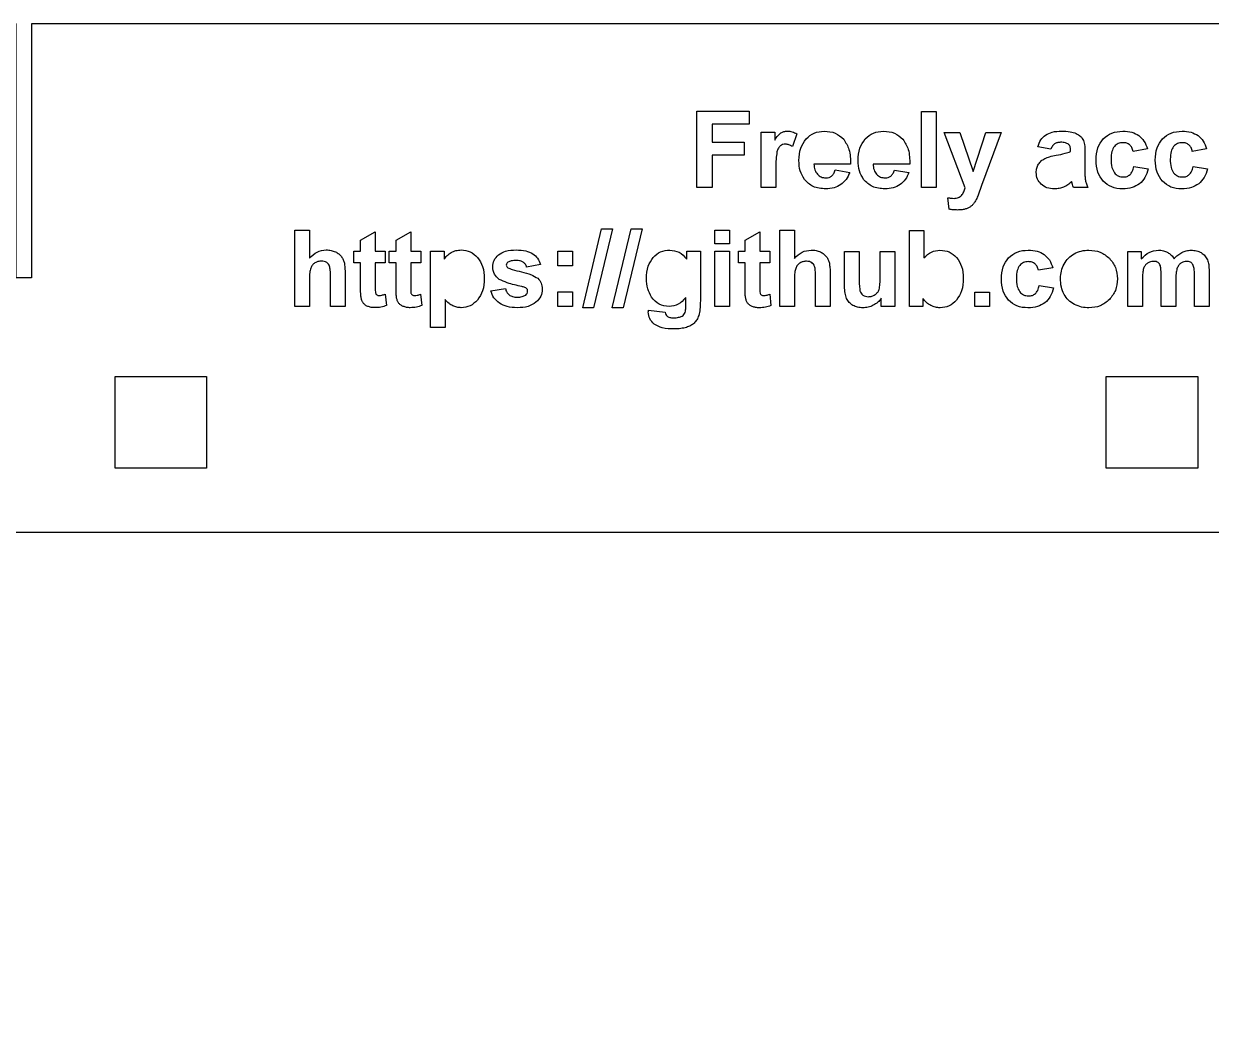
# Model space of a CAD drawing. Header units: millimetres. Extents: x -64 to 866, y -10 to 790.
# Drawn here: x 401 to 634.7, y 590 to 790 of the extents above; entities that cross this region are included whole.
import ezdxf

# ---------------------------------------------------------------- set-up
doc = ezdxf.new("R2010")
doc.units = ezdxf.units.MM
doc.layers.get('0').update_dxf_attribs({"linetype": 'CONTINUOUS'})

msp = doc.modelspace()

# ---------------------------------------------------------------- linework, layer by layer
for p, q in [((546.08, 757.77), (546.09, 768.64)), ((546.09, 768.64), (548.76, 768.64)), ((548.76, 768.64), (548.76, 767.09)), ((553.13, 768.34), (552.24, 765.83)), ((586.26, 757.73), (582.13, 768.63)), ((582.13, 768.63), (585.19, 768.63)), ((585.19, 768.63), (587.79, 760.91)), ((587.79, 760.91), (590.33, 768.63)), ((593.31, 768.62), (589.47, 758.17)), ((590.33, 768.63), (593.31, 768.62)), ((603.12, 765.31), (600.51, 765.78)), ((606.97, 764.85), (606.97, 765.13)), ((609.79, 764.68), (609.76, 761.32)), ((622.1, 765.4), (619.26, 764.89)), ((633.75, 765.4), (630.92, 764.89)), ((563.67, 762.37), (556.47, 762.37)), ((575.33, 762.37), (568.12, 762.37)), ((619.42, 761.92), (622.24, 761.43)), ((631.07, 761.91), (633.9, 761.43)), ((548.96, 761.13), (548.96, 757.77)), ((560.66, 761.23), (563.52, 760.74)), ((572.31, 761.22), (575.17, 760.74)), ((548.96, 757.77), (546.08, 757.77)), ((589.47, 758.17), (588.78, 756.28)), ((610.41, 757.75), (607.57, 757.75)), ((583.08, 753.52), (582.83, 755.78)), ((454.33, 734.39), (454.33, 749.39)), ((454.33, 749.39), (457.21, 749.38)), ((457.21, 749.38), (457.21, 743.87)), ((467.28, 747.41), (470.16, 749.08)), ((470.16, 749.08), (470.16, 745.25)), ((474.25, 747.41), (477.14, 749.08)), ((477.14, 749.08), (477.14, 745.25)), ((542.93, 747.39), (545.82, 749.06)), ((545.82, 749.06), (545.81, 745.23)), ((549.76, 734.36), (549.77, 749.36)), ((549.77, 749.36), (552.64, 749.36)), ((552.64, 749.36), (552.64, 743.84)), ((575.25, 734.35), (575.25, 749.35)), ((575.25, 749.35), (578.13, 749.35)), ((578.13, 749.35), (578.13, 743.95)), ((467.27, 745.25), (467.28, 747.41)), ((474.25, 745.25), (474.25, 747.41)), ((542.93, 745.23), (542.93, 747.39)), ((465.95, 742.96), (465.95, 745.25)), ((465.95, 745.25), (467.27, 745.25)), ((470.16, 745.25), (472.12, 745.25)), ((472.12, 745.25), (472.12, 742.96)), ((472.93, 742.95), (472.93, 745.25)), ((472.93, 745.25), (474.25, 745.25)), ((477.14, 745.25), (479.1, 745.25)), ((479.1, 745.25), (479.1, 742.95)), ((481.01, 730.24), (481.02, 745.24)), ((481.02, 745.24), (483.7, 745.24)), ((483.7, 745.24), (483.7, 743.65)), ((531.44, 743.71), (531.44, 745.23)), ((531.44, 745.23), (534.13, 745.23)), ((534.13, 745.23), (534.13, 735.48)), ((541.61, 742.94), (541.61, 745.23)), ((541.61, 745.23), (542.93, 745.23)), ((545.81, 745.23), (547.78, 745.23)), ((547.78, 745.23), (547.78, 742.93)), ((562.51, 738.35), (562.51, 745.22)), ((562.51, 745.22), (565.39, 745.22)), ((565.39, 745.22), (565.39, 740.23)), ((569.52, 740.64), (569.52, 745.22)), ((569.52, 745.22), (572.4, 745.22)), ((572.4, 745.22), (572.39, 734.35)), ((618.23, 734.34), (618.24, 745.21)), ((618.24, 745.21), (620.89, 745.21)), ((620.89, 745.21), (620.89, 743.72)), ((464.22, 740.76), (464.22, 734.38)), ((467.27, 742.96), (465.95, 742.96)), ((467.27, 738.22), (467.27, 742.96)), ((472.12, 742.96), (470.16, 742.96)), ((470.16, 742.96), (470.16, 738.58)), ((474.25, 742.95), (472.93, 742.95)), ((474.25, 738.22), (474.25, 742.95)), ((479.1, 742.95), (477.14, 742.95)), ((477.14, 742.95), (477.14, 738.57)), ((502.67, 742.61), (499.95, 742.11)), ((542.93, 742.94), (541.61, 742.94)), ((542.93, 738.2), (542.93, 742.94)), ((547.78, 742.93), (545.81, 742.93)), ((545.81, 742.93), (545.81, 738.56)), ((559.66, 740.73), (559.66, 734.36)), ((603.47, 742), (600.64, 741.49)), ((634.22, 741.28), (634.22, 734.34)), ((457.2, 739.83), (457.2, 734.38)), ((461.35, 734.38), (461.35, 740.12)), ((552.64, 739.8), (552.64, 734.36)), ((556.78, 734.36), (556.78, 740.1)), ((600.79, 738.51), (603.61, 738.03)), ((621.11, 739.62), (621.11, 734.34)), ((624.8, 734.34), (624.8, 740.29)), ((627.68, 739.56), (627.68, 734.34)), ((631.34, 734.34), (631.34, 740.55)), ((472.11, 736.8), (472.36, 734.56)), ((479.09, 736.79), (479.33, 734.56)), ((492.88, 737.48), (495.77, 737.91)), ((531.25, 734.54), (531.25, 736.12)), ((547.77, 736.77), (548.01, 734.54)), ((457.2, 734.38), (454.33, 734.39)), ((464.22, 734.38), (461.35, 734.38)), ((483.89, 735.72), (483.89, 730.24)), ((552.64, 734.36), (549.76, 734.36)), ((559.66, 734.36), (556.78, 734.36)), ((569.72, 734.35), (569.72, 735.98)), ((572.39, 734.35), (569.72, 734.35)), ((577.92, 734.35), (575.25, 734.35)), ((577.92, 735.95), (577.92, 734.35)), ((621.11, 734.34), (618.23, 734.34)), ((627.68, 734.34), (624.8, 734.34)), ((634.22, 734.34), (631.34, 734.34)), ((523.9, 733.65), (527.19, 733.25)), ((483.89, 730.24), (481.01, 730.24))]:
    msp.add_line(p, q)
for points in [[(399.5, 740), (399.5, 790), (-64, 790), (-64, -10), (8, -10), (8, 0), (-1, 0), (-1, 50), (803, 50), (803, 0), (794, 0), (794, -10), (866, -10), (866, 790), (402.5, 790), (402.5, 740)], [(536.48, 764.15), (536.48, 757.77), (533.45, 757.77), (533.45, 772.77), (543.73, 772.77), (543.73, 770.23), (536.48, 770.24), (536.48, 766.69), (542.74, 766.68), (542.74, 764.15)], [(580.55, 772.76), (580.55, 757.76), (577.67, 757.76), (577.67, 772.76)], [(516.87, 749.62), (513.11, 734.11), (510.99, 734.11), (514.71, 749.62)], [(522.69, 749.62), (518.93, 734.11), (516.81, 734.11), (520.53, 749.62)], [(539.85, 749.36), (539.85, 746.7), (536.97, 746.7), (536.98, 749.36)], [(508.98, 745.24), (508.98, 742.36), (506.1, 742.36), (506.1, 745.24)], [(539.85, 745.23), (539.85, 734.36), (536.97, 734.36), (536.97, 745.23)], [(508.98, 737.25), (508.98, 734.37), (506.1, 734.37), (506.1, 737.25)], [(591.05, 737.22), (591.05, 734.35), (588.17, 734.35), (588.17, 737.22)], [(436.99, 720.58), (436.99, 702.58), (418.99, 702.58), (418.99, 720.58)], [(613.99, 702.58), (613.99, 720.58), (631.99, 720.58), (631.99, 702.58)]]:
    msp.add_lwpolyline(points, close=True)
msp.add_lwpolyline([(80, 690), (722, 690, -0.414214), (772, 640), (772, 130, -0.414214), (722, 80), (80, 80, -0.414214), (30, 130), (30, 640, -0.414214)], format="xyb", close=True)
for points, knots in [([(549.99, 768.53), (550.18, 768.64), (550.57, 768.84), (551.01, 768.87), (551.23, 768.88)], [0, 0, 0, 0, 0.0640089, 0.130449, 0.130449, 0.130449, 0.130449]), ([(551.23, 768.88), (551.56, 768.86), (552.23, 768.81), (552.82, 768.5), (553.13, 768.34)], [0, 0, 0, 0, 0.0973839, 0.1987553, 0.1987553, 0.1987553, 0.1987553]), ([(554.94, 767.35), (555.44, 767.8), (556.46, 768.7), (557.82, 768.82), (558.51, 768.88)], [0, 0, 0, 0, 0.196778, 0.3976713, 0.3976713, 0.3976713, 0.3976713]), ([(558.51, 768.88), (559.26, 768.82), (560.72, 768.71), (561.81, 767.74), (562.34, 767.28)], [0, 0, 0, 0, 0.2205792, 0.4252719, 0.4252719, 0.4252719, 0.4252719]), ([(566.59, 767.35), (567.1, 767.79), (568.12, 768.69), (569.48, 768.82), (570.16, 768.88)], [0, 0, 0, 0, 0.196778, 0.3976713, 0.3976713, 0.3976713, 0.3976713]), ([(570.16, 768.88), (570.92, 768.82), (572.38, 768.71), (573.47, 767.74), (573.99, 767.27)], [0, 0, 0, 0, 0.2205801, 0.4252729, 0.4252729, 0.4252729, 0.4252729]), ([(602.02, 768.11), (602.46, 768.33), (603.46, 768.83), (604.59, 768.85), (605.22, 768.87)], [0, 0, 0, 0, 0.1451015, 0.3317708, 0.3317708, 0.3317708, 0.3317708]), ([(605.22, 768.87), (605.78, 768.86), (606.76, 768.85), (607.69, 768.54), (608.08, 768.41)], [0, 0, 0, 0, 0.1681904, 0.2916958, 0.2916958, 0.2916958, 0.2916958]), ([(613.41, 767.37), (613.95, 767.8), (615.06, 768.72), (616.51, 768.81), (617.26, 768.86)], [0, 0, 0, 0, 0.2015592, 0.4221932, 0.4221932, 0.4221932, 0.4221932]), ([(617.26, 768.86), (617.87, 768.84), (618.99, 768.8), (619.97, 768.26), (620.42, 768.01)], [0, 0, 0, 0, 0.1794393, 0.3311289, 0.3311289, 0.3311289, 0.3311289]), ([(625.07, 767.36), (625.6, 767.8), (626.72, 768.71), (628.16, 768.81), (628.91, 768.86)], [0, 0, 0, 0, 0.2015592, 0.4221932, 0.4221932, 0.4221932, 0.4221932]), ([(628.91, 768.86), (629.52, 768.84), (630.64, 768.8), (631.62, 768.25), (632.07, 768)], [0, 0, 0, 0, 0.1794393, 0.3311289, 0.3311289, 0.3311289, 0.3311289]), ([(548.76, 767.09), (548.96, 767.41), (549.3, 767.95), (549.79, 768.36), (549.99, 768.53)], [0, 0, 0, 0, 0.1117334, 0.1907563, 0.1907563, 0.1907563, 0.1907563]), ([(553.52, 763.12), (553.56, 763.95), (553.64, 765.5), (554.53, 766.76), (554.94, 767.35)], [0, 0, 0, 0, 0.2434073, 0.454197, 0.454197, 0.454197, 0.454197]), ([(562.34, 767.28), (562.74, 766.62), (563.66, 765.12), (563.67, 763.36), (563.67, 762.37)], [0, 0, 0, 0, 0.2276578, 0.5171632, 0.5171632, 0.5171632, 0.5171632]), ([(565.18, 763.12), (565.22, 763.95), (565.29, 765.5), (566.18, 766.76), (566.59, 767.35)], [0, 0, 0, 0, 0.2434073, 0.4541965, 0.4541965, 0.4541965, 0.4541965]), ([(573.99, 767.27), (574.39, 766.62), (575.31, 765.12), (575.32, 763.36), (575.33, 762.37)], [0, 0, 0, 0, 0.2276574, 0.5171628, 0.5171628, 0.5171628, 0.5171628]), ([(600.51, 765.78), (600.67, 766.26), (600.98, 767.17), (601.69, 767.81), (602.02, 768.11)], [0, 0, 0, 0, 0.1496039, 0.2824071, 0.2824071, 0.2824071, 0.2824071]), ([(605.01, 766.67), (604.78, 766.66), (604.36, 766.65), (603.98, 766.45), (603.82, 766.37)], [0, 0, 0, 0, 0.0687139, 0.1248934, 0.1248934, 0.1248934, 0.1248934]), ([(606.56, 766.31), (606.36, 766.42), (605.88, 766.67), (605.34, 766.67), (605.01, 766.67)], [0, 0, 0, 0, 0.0647479, 0.1605683, 0.1605683, 0.1605683, 0.1605683]), ([(608.08, 768.41), (608.37, 768.26), (608.9, 767.97), (609.25, 767.48), (609.41, 767.25)], [0, 0, 0, 0, 0.0953979, 0.1780174, 0.1780174, 0.1780174, 0.1780174]), ([(609.41, 767.25), (609.52, 766.93), (609.8, 766.09), (609.79, 765.21), (609.79, 764.68)], [0, 0, 0, 0, 0.1034599, 0.2617062, 0.2617062, 0.2617062, 0.2617062]), ([(611.99, 763.18), (612.03, 764), (612.1, 765.54), (613, 766.79), (613.41, 767.37)], [0, 0, 0, 0, 0.2419264, 0.4508982, 0.4508982, 0.4508982, 0.4508982]), ([(617.3, 766.6), (616.96, 766.57), (616.31, 766.52), (615.82, 766.08), (615.59, 765.86)], [0, 0, 0, 0, 0.0983281, 0.1915677, 0.1915677, 0.1915677, 0.1915677]), ([(618.62, 766.17), (618.43, 766.3), (618.03, 766.56), (617.55, 766.59), (617.3, 766.6)], [0, 0, 0, 0, 0.0665226, 0.140592, 0.140592, 0.140592, 0.140592]), ([(620.42, 768.01), (620.78, 767.67), (621.57, 766.95), (621.91, 765.94), (622.1, 765.4)], [0, 0, 0, 0, 0.1475013, 0.3144123, 0.3144123, 0.3144123, 0.3144123]), ([(623.64, 763.17), (623.68, 764), (623.76, 765.54), (624.65, 766.78), (625.07, 767.36)], [0, 0, 0, 0, 0.2419264, 0.4508982, 0.4508982, 0.4508982, 0.4508982]), ([(628.95, 766.6), (628.62, 766.57), (627.96, 766.52), (627.48, 766.07), (627.24, 765.86)], [0, 0, 0, 0, 0.0983281, 0.1915677, 0.1915677, 0.1915677, 0.1915677]), ([(630.27, 766.17), (630.08, 766.29), (629.68, 766.56), (629.21, 766.59), (628.95, 766.6)], [0, 0, 0, 0, 0.0665226, 0.140592, 0.140592, 0.140592, 0.140592]), ([(632.07, 768), (632.44, 767.67), (633.22, 766.95), (633.57, 765.94), (633.75, 765.4)], [0, 0, 0, 0, 0.1475013, 0.3144123, 0.3144123, 0.3144123, 0.3144123]), ([(549.2, 764.77), (549.13, 764.32), (548.95, 763.12), (548.95, 761.89), (548.96, 761.13)], [0, 0, 0, 0, 0.135753, 0.3655384, 0.3655384, 0.3655384, 0.3655384]), ([(549.86, 765.97), (549.73, 765.82), (549.41, 765.48), (549.28, 765.03), (549.2, 764.77)], [0, 0, 0, 0, 0.0598637, 0.1387427, 0.1387427, 0.1387427, 0.1387427]), ([(550.89, 766.3), (550.69, 766.29), (550.32, 766.27), (550.01, 766.07), (549.86, 765.97)], [0, 0, 0, 0, 0.0563795, 0.1091947, 0.1091947, 0.1091947, 0.1091947]), ([(552.24, 765.83), (552.01, 765.97), (551.59, 766.22), (551.11, 766.28), (550.89, 766.3)], [0, 0, 0, 0, 0.078476, 0.1445058, 0.1445058, 0.1445058, 0.1445058]), ([(601.89, 763.47), (602.21, 763.6), (602.95, 763.9), (603.73, 764.05), (604.17, 764.14)], [0, 0, 0, 0, 0.1032742, 0.2387519, 0.2387519, 0.2387519, 0.2387519]), ([(603.82, 766.37), (603.67, 766.23), (603.36, 765.94), (603.2, 765.53), (603.12, 765.31)], [0, 0, 0, 0, 0.0569174, 0.1281981, 0.1281981, 0.1281981, 0.1281981]), ([(604.17, 764.14), (604.75, 764.25), (605.69, 764.42), (606.61, 764.73), (606.97, 764.85)], [0, 0, 0, 0, 0.1744951, 0.2884073, 0.2884073, 0.2884073, 0.2884073]), ([(606.97, 765.13), (606.96, 765.38), (606.95, 765.82), (606.68, 766.16), (606.56, 766.31)], [0, 0, 0, 0, 0.0717177, 0.1280164, 0.1280164, 0.1280164, 0.1280164]), ([(615.59, 765.86), (615.4, 765.54), (614.96, 764.78), (614.95, 763.89), (614.95, 763.38)], [0, 0, 0, 0, 0.1101159, 0.2599734, 0.2599734, 0.2599734, 0.2599734]), ([(619.26, 764.89), (619.21, 765.15), (619.1, 765.64), (618.77, 766), (618.62, 766.17)], [0, 0, 0, 0, 0.07803, 0.1457498, 0.1457498, 0.1457498, 0.1457498]), ([(627.24, 765.86), (627.06, 765.53), (626.62, 764.77), (626.61, 763.89), (626.6, 763.38)], [0, 0, 0, 0, 0.1101159, 0.2599734, 0.2599734, 0.2599734, 0.2599734]), ([(630.92, 764.89), (630.86, 765.15), (630.76, 765.63), (630.42, 766), (630.27, 766.17)], [0, 0, 0, 0, 0.07803, 0.1457498, 0.1457498, 0.1457498, 0.1457498]), ([(554.6, 759.38), (554.28, 759.92), (553.62, 761.08), (553.56, 762.41), (553.52, 763.12)], [0, 0, 0, 0, 0.1861465, 0.3945692, 0.3945692, 0.3945692, 0.3945692]), ([(556.47, 762.37), (556.5, 761.98), (556.55, 761.25), (556.97, 760.66), (557.17, 760.38)], [0, 0, 0, 0, 0.1152672, 0.2144778, 0.2144778, 0.2144778, 0.2144778]), ([(566.25, 759.37), (565.94, 759.92), (565.28, 761.08), (565.21, 762.41), (565.18, 763.12)], [0, 0, 0, 0, 0.1861465, 0.3945692, 0.3945692, 0.3945692, 0.3945692]), ([(568.12, 762.37), (568.15, 761.98), (568.2, 761.25), (568.62, 760.65), (568.82, 760.38)], [0, 0, 0, 0, 0.1152674, 0.214478, 0.214478, 0.214478, 0.214478]), ([(600.21, 760.72), (600.23, 761.02), (600.26, 761.6), (600.52, 762.11), (600.65, 762.37)], [0, 0, 0, 0, 0.0877911, 0.1716767, 0.1716767, 0.1716767, 0.1716767]), ([(600.65, 762.37), (600.82, 762.59), (601.14, 763.05), (601.64, 763.33), (601.89, 763.47)], [0, 0, 0, 0, 0.0827469, 0.16735, 0.16735, 0.16735, 0.16735]), ([(613.41, 759.01), (612.99, 759.59), (612.11, 760.83), (612.03, 762.36), (611.99, 763.18)], [0, 0, 0, 0, 0.2084472, 0.4482038, 0.4482038, 0.4482038, 0.4482038]), ([(614.95, 763.38), (614.95, 762.82), (614.96, 761.85), (615.41, 761), (615.6, 760.65)], [0, 0, 0, 0, 0.1657873, 0.2844563, 0.2844563, 0.2844563, 0.2844563]), ([(618.68, 760.31), (618.84, 760.52), (619.22, 760.99), (619.35, 761.58), (619.42, 761.92)], [0, 0, 0, 0, 0.0773906, 0.1785063, 0.1785063, 0.1785063, 0.1785063]), ([(625.06, 759.01), (624.65, 759.58), (623.76, 760.83), (623.68, 762.35), (623.64, 763.17)], [0, 0, 0, 0, 0.2084472, 0.4482038, 0.4482038, 0.4482038, 0.4482038]), ([(626.6, 763.38), (626.6, 762.81), (626.61, 761.85), (627.06, 761), (627.25, 760.64)], [0, 0, 0, 0, 0.1657873, 0.2844563, 0.2844563, 0.2844563, 0.2844563]), ([(630.33, 760.31), (630.5, 760.51), (630.88, 760.98), (631, 761.58), (631.07, 761.91)], [0, 0, 0, 0, 0.0773895, 0.1785058, 0.1785058, 0.1785058, 0.1785058]), ([(557.17, 760.38), (557.4, 760.17), (557.88, 759.76), (558.51, 759.7), (558.82, 759.67)], [0, 0, 0, 0, 0.0917797, 0.1845633, 0.1845633, 0.1845633, 0.1845633]), ([(558.82, 759.67), (559.04, 759.68), (559.45, 759.71), (559.79, 759.93), (559.96, 760.04)], [0, 0, 0, 0, 0.062838, 0.1212046, 0.1212046, 0.1212046, 0.1212046]), ([(559.96, 760.04), (560.11, 760.19), (560.43, 760.53), (560.58, 760.98), (560.66, 761.23)], [0, 0, 0, 0, 0.0628178, 0.1392036, 0.1392036, 0.1392036, 0.1392036]), ([(563.52, 760.74), (563.32, 760.26), (562.93, 759.32), (562.15, 758.66), (561.77, 758.34)], [0, 0, 0, 0, 0.1559887, 0.3005161, 0.3005161, 0.3005161, 0.3005161]), ([(568.82, 760.38), (569.06, 760.17), (569.53, 759.75), (570.16, 759.7), (570.48, 759.67)], [0, 0, 0, 0, 0.0917805, 0.1845622, 0.1845622, 0.1845622, 0.1845622]), ([(570.48, 759.67), (570.69, 759.68), (571.1, 759.71), (571.45, 759.93), (571.61, 760.04)], [0, 0, 0, 0, 0.062837, 0.1212053, 0.1212053, 0.1212053, 0.1212053]), ([(571.61, 760.04), (571.76, 760.19), (572.09, 760.53), (572.23, 760.98), (572.31, 761.22)], [0, 0, 0, 0, 0.0628184, 0.1392035, 0.1392035, 0.1392035, 0.1392035]), ([(575.17, 760.74), (574.97, 760.25), (574.58, 759.31), (573.8, 758.66), (573.43, 758.34)], [0, 0, 0, 0, 0.1559883, 0.3005164, 0.3005164, 0.3005164, 0.3005164]), ([(601.18, 758.42), (600.9, 758.75), (600.32, 759.41), (600.25, 760.28), (600.21, 760.72)], [0, 0, 0, 0, 0.1260381, 0.2554476, 0.2554476, 0.2554476, 0.2554476]), ([(609.76, 761.32), (609.76, 760.91), (609.76, 760.2), (609.86, 759.5), (609.9, 759.21)], [0, 0, 0, 0, 0.1244937, 0.2119528, 0.2119528, 0.2119528, 0.2119528]), ([(615.6, 760.65), (615.83, 760.41), (616.32, 759.94), (617, 759.88), (617.34, 759.85)], [0, 0, 0, 0, 0.0968191, 0.1971768, 0.1971768, 0.1971768, 0.1971768]), ([(617.34, 759.85), (617.6, 759.86), (618.09, 759.89), (618.49, 760.18), (618.68, 760.31)], [0, 0, 0, 0, 0.0753425, 0.1444179, 0.1444179, 0.1444179, 0.1444179]), ([(622.24, 761.43), (622.07, 760.84), (621.76, 759.71), (620.94, 758.89), (620.55, 758.5)], [0, 0, 0, 0, 0.1822981, 0.3438045, 0.3438045, 0.3438045, 0.3438045]), ([(627.25, 760.64), (627.49, 760.41), (627.97, 759.94), (628.65, 759.88), (628.99, 759.85)], [0, 0, 0, 0, 0.0968191, 0.1971768, 0.1971768, 0.1971768, 0.1971768]), ([(628.99, 759.85), (629.25, 759.86), (629.74, 759.89), (630.14, 760.18), (630.33, 760.31)], [0, 0, 0, 0, 0.0753425, 0.1444179, 0.1444179, 0.1444179, 0.1444179]), ([(633.9, 761.43), (633.73, 760.83), (633.41, 759.71), (632.59, 758.88), (632.21, 758.49)], [0, 0, 0, 0, 0.1822981, 0.3438045, 0.3438045, 0.3438045, 0.3438045]), ([(558.79, 757.52), (557.93, 757.58), (556.29, 757.68), (555.14, 758.84), (554.6, 759.38)], [0, 0, 0, 0, 0.2508986, 0.4726954, 0.4726954, 0.4726954, 0.4726954]), ([(561.77, 758.34), (561.34, 758.1), (560.41, 757.6), (559.35, 757.55), (558.79, 757.52)], [0, 0, 0, 0, 0.1477045, 0.3130864, 0.3130864, 0.3130864, 0.3130864]), ([(570.45, 757.52), (569.58, 757.58), (567.95, 757.68), (566.79, 758.83), (566.25, 759.37)], [0, 0, 0, 0, 0.2508986, 0.4726954, 0.4726954, 0.4726954, 0.4726954]), ([(573.43, 758.34), (572.99, 758.1), (572.06, 757.59), (571.01, 757.54), (570.45, 757.52)], [0, 0, 0, 0, 0.1477045, 0.3130855, 0.3130855, 0.3130855, 0.3130855]), ([(585.53, 756.23), (585.68, 756.45), (586.01, 756.91), (586.18, 757.45), (586.26, 757.73)], [0, 0, 0, 0, 0.0792311, 0.1679103, 0.1679103, 0.1679103, 0.1679103]), ([(603.82, 757.51), (603.31, 757.54), (602.33, 757.59), (601.55, 758.16), (601.18, 758.42)], [0, 0, 0, 0, 0.1517438, 0.2850401, 0.2850401, 0.2850401, 0.2850401]), ([(605.61, 757.87), (605.33, 757.76), (604.75, 757.55), (604.13, 757.52), (603.82, 757.51)], [0, 0, 0, 0, 0.09078, 0.1835554, 0.1835554, 0.1835554, 0.1835554]), ([(607.19, 758.94), (606.94, 758.72), (606.47, 758.29), (605.89, 758), (605.61, 757.87)], [0, 0, 0, 0, 0.0986822, 0.1915306, 0.1915306, 0.1915306, 0.1915306]), ([(607.29, 758.6), (607.27, 758.67), (607.24, 758.79), (607.2, 758.9), (607.19, 758.94)], [0, 0, 0, 0, 0.02210112, 0.03528667, 0.03528667, 0.03528667, 0.03528667]), ([(607.57, 757.75), (607.52, 757.87), (607.42, 758.15), (607.34, 758.44), (607.29, 758.6)], [0, 0, 0, 0, 0.03770075, 0.08932481, 0.08932481, 0.08932481, 0.08932481]), ([(609.9, 759.21), (609.96, 758.97), (610.08, 758.47), (610.3, 758), (610.41, 757.75)], [0, 0, 0, 0, 0.0732082, 0.1549952, 0.1549952, 0.1549952, 0.1549952]), ([(617.21, 757.51), (616.46, 757.56), (615.03, 757.66), (613.93, 758.57), (613.41, 759.01)], [0, 0, 0, 0, 0.2175046, 0.4181125, 0.4181125, 0.4181125, 0.4181125]), ([(620.55, 758.5), (620.08, 758.21), (619.05, 757.58), (617.85, 757.53), (617.21, 757.51)], [0, 0, 0, 0, 0.1639367, 0.3540849, 0.3540849, 0.3540849, 0.3540849]), ([(628.86, 757.5), (628.12, 757.55), (626.69, 757.65), (625.59, 758.57), (625.06, 759.01)], [0, 0, 0, 0, 0.2175046, 0.4181125, 0.4181125, 0.4181125, 0.4181125]), ([(632.21, 758.49), (631.73, 758.21), (630.71, 757.58), (629.51, 757.53), (628.86, 757.5)], [0, 0, 0, 0, 0.163935, 0.3540851, 0.3540851, 0.3540851, 0.3540851]), ([(582.83, 755.78), (583.04, 755.74), (583.44, 755.66), (583.85, 755.65), (584.04, 755.64)], [0, 0, 0, 0, 0.0649756, 0.1226268, 0.1226268, 0.1226268, 0.1226268]), ([(584.04, 755.64), (584.35, 755.66), (584.91, 755.69), (585.33, 756.06), (585.53, 756.23)], [0, 0, 0, 0, 0.0884573, 0.163854, 0.163854, 0.163854, 0.163854]), ([(588.06, 754.82), (587.94, 754.67), (587.72, 754.36), (587.42, 754.12), (587.27, 754.01)], [0, 0, 0, 0, 0.0584664, 0.1137066, 0.1137066, 0.1137066, 0.1137066]), ([(588.78, 756.28), (588.67, 755.99), (588.46, 755.49), (588.18, 755.03), (588.06, 754.82)], [0, 0, 0, 0, 0.0916834, 0.1624365, 0.1624365, 0.1624365, 0.1624365]), ([(584.71, 753.35), (584.43, 753.36), (583.89, 753.37), (583.35, 753.47), (583.08, 753.52)], [0, 0, 0, 0, 0.0822264, 0.1638526, 0.1638526, 0.1638526, 0.1638526]), ([(586.18, 753.52), (585.95, 753.47), (585.46, 753.37), (584.97, 753.36), (584.71, 753.35)], [0, 0, 0, 0, 0.0704139, 0.1481694, 0.1481694, 0.1481694, 0.1481694]), ([(587.27, 754.01), (587.11, 753.91), (586.77, 753.7), (586.38, 753.58), (586.18, 753.52)], [0, 0, 0, 0, 0.0568592, 0.1202422, 0.1202422, 0.1202422, 0.1202422]), ([(457.21, 743.87), (457.68, 744.34), (458.61, 745.27), (459.9, 745.42), (460.53, 745.5)], [0, 0, 0, 0, 0.1954702, 0.3798383, 0.3798383, 0.3798383, 0.3798383]), ([(460.53, 745.5), (460.85, 745.48), (461.47, 745.46), (462.04, 745.23), (462.32, 745.13)], [0, 0, 0, 0, 0.0948378, 0.1839, 0.1839, 0.1839, 0.1839]), ([(485.11, 744.98), (485.42, 745.13), (486.04, 745.43), (486.73, 745.47), (487.08, 745.49)], [0, 0, 0, 0, 0.1014163, 0.2058014, 0.2058014, 0.2058014, 0.2058014]), ([(487.08, 745.49), (487.69, 745.42), (488.93, 745.29), (489.84, 744.44), (490.3, 744)], [0, 0, 0, 0, 0.1788541, 0.3626748, 0.3626748, 0.3626748, 0.3626748]), ([(494.4, 744.52), (494.86, 744.8), (495.92, 745.44), (497.16, 745.47), (497.86, 745.49)], [0, 0, 0, 0, 0.1594712, 0.3645012, 0.3645012, 0.3645012, 0.3645012]), ([(497.86, 745.49), (498.52, 745.48), (499.68, 745.46), (500.72, 744.97), (501.17, 744.76)], [0, 0, 0, 0, 0.195253, 0.34279, 0.34279, 0.34279, 0.34279]), ([(524.84, 744.04), (525.31, 744.46), (526.24, 745.3), (527.49, 745.42), (528.11, 745.48)], [0, 0, 0, 0, 0.1829065, 0.3659369, 0.3659369, 0.3659369, 0.3659369]), ([(528.11, 745.48), (528.76, 745.4), (530.09, 745.23), (530.98, 744.22), (531.44, 743.71)], [0, 0, 0, 0, 0.1891689, 0.388449, 0.388449, 0.388449, 0.388449]), ([(552.64, 743.84), (553.12, 744.32), (554.04, 745.24), (555.34, 745.39), (555.96, 745.47)], [0, 0, 0, 0, 0.1954706, 0.3798384, 0.3798384, 0.3798384, 0.3798384]), ([(555.96, 745.47), (556.28, 745.46), (556.9, 745.43), (557.48, 745.21), (557.76, 745.1)], [0, 0, 0, 0, 0.0948381, 0.1839002, 0.1839002, 0.1839002, 0.1839002]), ([(578.13, 743.95), (578.58, 744.39), (579.47, 745.25), (580.69, 745.39), (581.28, 745.46)], [0, 0, 0, 0, 0.1844159, 0.3584334, 0.3584334, 0.3584334, 0.3584334]), ([(581.28, 745.46), (581.91, 745.4), (583.16, 745.29), (584.1, 744.44), (584.56, 744.02)], [0, 0, 0, 0, 0.1848879, 0.3672568, 0.3672568, 0.3672568, 0.3672568]), ([(594.78, 743.96), (595.32, 744.4), (596.43, 745.31), (597.88, 745.41), (598.63, 745.46)], [0, 0, 0, 0, 0.2015576, 0.4221916, 0.4221916, 0.4221916, 0.4221916]), ([(598.63, 745.46), (599.24, 745.44), (600.36, 745.39), (601.34, 744.85), (601.79, 744.6)], [0, 0, 0, 0, 0.1794412, 0.3311291, 0.3311291, 0.3311291, 0.3311291]), ([(607.69, 744.75), (608.14, 744.96), (609.06, 745.38), (610.07, 745.43), (610.58, 745.45)], [0, 0, 0, 0, 0.1468579, 0.2999517, 0.2999517, 0.2999517, 0.2999517]), ([(610.58, 745.45), (611.36, 745.39), (612.88, 745.28), (614.05, 744.32), (614.62, 743.85)], [0, 0, 0, 0, 0.2278786, 0.4441199, 0.4441199, 0.4441199, 0.4441199]), ([(620.89, 743.72), (621.37, 744.23), (622.3, 745.2), (623.63, 745.37), (624.27, 745.45)], [0, 0, 0, 0, 0.2026995, 0.3906347, 0.3906347, 0.3906347, 0.3906347]), ([(624.27, 745.45), (624.6, 745.44), (625.23, 745.41), (625.81, 745.15), (626.08, 745.02)], [0, 0, 0, 0, 0.0980502, 0.1876898, 0.1876898, 0.1876898, 0.1876898]), ([(628.89, 745.02), (629.17, 745.15), (629.73, 745.4), (630.35, 745.43), (630.66, 745.45)], [0, 0, 0, 0, 0.0915524, 0.1835022, 0.1835022, 0.1835022, 0.1835022]), ([(630.66, 745.45), (631.03, 745.43), (631.74, 745.4), (632.38, 745.1), (632.68, 744.96)], [0, 0, 0, 0, 0.111172, 0.2102108, 0.2102108, 0.2102108, 0.2102108]), ([(459.57, 743.3), (459.34, 743.28), (458.89, 743.26), (458.49, 743.05), (458.29, 742.95)], [0, 0, 0, 0, 0.0683421, 0.1338731, 0.1338731, 0.1338731, 0.1338731]), ([(460.61, 743.02), (460.46, 743.1), (460.13, 743.27), (459.76, 743.29), (459.57, 743.3)], [0, 0, 0, 0, 0.05092, 0.1084914, 0.1084914, 0.1084914, 0.1084914]), ([(461.19, 742.29), (461.12, 742.44), (460.99, 742.73), (460.74, 742.93), (460.61, 743.02)], [0, 0, 0, 0, 0.04710747, 0.09455552, 0.09455552, 0.09455552, 0.09455552]), ([(462.32, 745.13), (462.57, 745), (463.03, 744.77), (463.37, 744.37), (463.52, 744.19)], [0, 0, 0, 0, 0.0815745, 0.1540282, 0.1540282, 0.1540282, 0.1540282]), ([(463.52, 744.19), (463.65, 743.99), (463.9, 743.59), (464.02, 743.14), (464.08, 742.92)], [0, 0, 0, 0, 0.0692949, 0.1391089, 0.1391089, 0.1391089, 0.1391089]), ([(483.7, 743.65), (483.89, 743.91), (484.28, 744.44), (484.83, 744.8), (485.11, 744.98)], [0, 0, 0, 0, 0.09629, 0.1954409, 0.1954409, 0.1954409, 0.1954409]), ([(490.3, 744), (490.68, 743.43), (491.51, 742.18), (491.58, 740.68), (491.61, 739.87)], [0, 0, 0, 0, 0.2032592, 0.4414025, 0.4414025, 0.4414025, 0.4414025]), ([(493.28, 742.15), (493.33, 742.6), (493.43, 743.52), (494.07, 744.19), (494.4, 744.52)], [0, 0, 0, 0, 0.1329032, 0.269061, 0.269061, 0.269061, 0.269061]), ([(496.28, 743.1), (496.19, 743.02), (496, 742.87), (495.97, 742.63), (495.95, 742.52)], [0, 0, 0, 0, 0.03564378, 0.06914567, 0.06914567, 0.06914567, 0.06914567]), ([(497.91, 743.42), (497.58, 743.42), (497.01, 743.41), (496.5, 743.19), (496.28, 743.1)], [0, 0, 0, 0, 0.0977814, 0.1672125, 0.1672125, 0.1672125, 0.1672125]), ([(499.29, 743.08), (499.1, 743.18), (498.67, 743.4), (498.18, 743.41), (497.91, 743.42)], [0, 0, 0, 0, 0.0641702, 0.144297, 0.144297, 0.144297, 0.144297]), ([(499.95, 742.11), (499.89, 742.31), (499.75, 742.69), (499.44, 742.95), (499.29, 743.08)], [0, 0, 0, 0, 0.0614252, 0.1193967, 0.1193967, 0.1193967, 0.1193967]), ([(501.17, 744.76), (501.51, 744.48), (502.2, 743.9), (502.51, 743.05), (502.67, 742.61)], [0, 0, 0, 0, 0.1284267, 0.2659931, 0.2659931, 0.2659931, 0.2659931]), ([(523.53, 739.86), (523.56, 740.69), (523.62, 742.21), (524.46, 743.47), (524.84, 744.04)], [0, 0, 0, 0, 0.2431933, 0.4453725, 0.4453725, 0.4453725, 0.4453725]), ([(555, 743.27), (554.77, 743.26), (554.32, 743.23), (553.92, 743.02), (553.72, 742.92)], [0, 0, 0, 0, 0.0683419, 0.1338731, 0.1338731, 0.1338731, 0.1338731]), ([(556.04, 743), (555.89, 743.08), (555.56, 743.25), (555.2, 743.26), (555, 743.27)], [0, 0, 0, 0, 0.0509202, 0.1084916, 0.1084916, 0.1084916, 0.1084916]), ([(557.76, 745.1), (558, 744.98), (558.46, 744.74), (558.8, 744.34), (558.96, 744.16)], [0, 0, 0, 0, 0.0815751, 0.1540281, 0.1540281, 0.1540281, 0.1540281]), ([(558.96, 744.16), (559.08, 743.96), (559.33, 743.57), (559.45, 743.12), (559.51, 742.89)], [0, 0, 0, 0, 0.0692951, 0.1391092, 0.1391092, 0.1391092, 0.1391092]), ([(584.56, 744.02), (584.94, 743.46), (585.77, 742.21), (585.83, 740.71), (585.86, 739.9)], [0, 0, 0, 0, 0.2003903, 0.4403637, 0.4403637, 0.4403637, 0.4403637]), ([(593.36, 739.77), (593.4, 740.6), (593.48, 742.13), (594.37, 743.38), (594.78, 743.96)], [0, 0, 0, 0, 0.2419265, 0.4508983, 0.4508983, 0.4508983, 0.4508983]), ([(598.67, 743.2), (598.34, 743.17), (597.68, 743.12), (597.19, 742.67), (596.96, 742.46)], [0, 0, 0, 0, 0.0983262, 0.1915659, 0.1915659, 0.1915659, 0.1915659]), ([(599.99, 742.77), (599.8, 742.89), (599.4, 743.16), (598.92, 743.18), (598.67, 743.2)], [0, 0, 0, 0, 0.0665226, 0.1405939, 0.1405939, 0.1405939, 0.1405939]), ([(601.79, 744.6), (602.16, 744.26), (602.94, 743.54), (603.29, 742.53), (603.47, 742)], [0, 0, 0, 0, 0.1475026, 0.3144136, 0.3144136, 0.3144136, 0.3144136]), ([(605.69, 742.7), (605.95, 743.12), (606.46, 743.96), (607.28, 744.49), (607.69, 744.75)], [0, 0, 0, 0, 0.145752, 0.2894084, 0.2894084, 0.2894084, 0.2894084]), ([(614.62, 743.85), (615.08, 743.27), (616.02, 742.09), (616.14, 740.58), (616.2, 739.8)], [0, 0, 0, 0, 0.2163604, 0.4432457, 0.4432457, 0.4432457, 0.4432457]), ([(623.3, 743.25), (623.09, 743.24), (622.66, 743.21), (622.29, 743), (622.1, 742.89)], [0, 0, 0, 0, 0.063814, 0.1264019, 0.1264019, 0.1264019, 0.1264019]), ([(624.18, 743.03), (624.05, 743.09), (623.78, 743.24), (623.47, 743.25), (623.3, 743.25)], [0, 0, 0, 0, 0.04156934, 0.09138393, 0.09138393, 0.09138393, 0.09138393]), ([(624.65, 742.34), (624.6, 742.48), (624.49, 742.75), (624.28, 742.94), (624.18, 743.03)], [0, 0, 0, 0, 0.04467461, 0.08455842, 0.08455842, 0.08455842, 0.08455842]), ([(626.08, 745.02), (626.33, 744.85), (626.84, 744.51), (627.17, 743.99), (627.34, 743.72)], [0, 0, 0, 0, 0.0882603, 0.1826524, 0.1826524, 0.1826524, 0.1826524]), ([(627.34, 743.72), (627.58, 743.99), (628.03, 744.5), (628.61, 744.85), (628.89, 745.02)], [0, 0, 0, 0, 0.1063614, 0.2029198, 0.2029198, 0.2029198, 0.2029198]), ([(629.82, 743.25), (629.62, 743.23), (629.21, 743.2), (628.86, 742.99), (628.68, 742.88)], [0, 0, 0, 0, 0.0592979, 0.1208432, 0.1208432, 0.1208432, 0.1208432]), ([(631.05, 742.64), (630.89, 742.81), (630.57, 743.19), (630.07, 743.23), (629.82, 743.25)], [0, 0, 0, 0, 0.0684484, 0.1421972, 0.1421972, 0.1421972, 0.1421972]), ([(632.68, 744.96), (632.94, 744.78), (633.47, 744.4), (633.77, 743.83), (633.92, 743.53)], [0, 0, 0, 0, 0.0940143, 0.1914368, 0.1914368, 0.1914368, 0.1914368]), ([(633.92, 743.53), (634.01, 743.23), (634.22, 742.5), (634.22, 741.73), (634.22, 741.28)], [0, 0, 0, 0, 0.093744, 0.2279873, 0.2279873, 0.2279873, 0.2279873]), ([(457.47, 741.9), (457.39, 741.61), (457.21, 740.93), (457.21, 740.23), (457.2, 739.83)], [0, 0, 0, 0, 0.0890211, 0.2095507, 0.2095507, 0.2095507, 0.2095507]), ([(458.29, 742.95), (458.11, 742.81), (457.75, 742.54), (457.56, 742.12), (457.47, 741.9)], [0, 0, 0, 0, 0.0653966, 0.1352871, 0.1352871, 0.1352871, 0.1352871]), ([(461.35, 740.12), (461.35, 740.59), (461.36, 741.32), (461.23, 742.04), (461.19, 742.29)], [0, 0, 0, 0, 0.1397258, 0.2179466, 0.2179466, 0.2179466, 0.2179466]), ([(464.08, 742.92), (464.12, 742.62), (464.22, 741.91), (464.22, 741.18), (464.22, 740.76)], [0, 0, 0, 0, 0.089457, 0.2166426, 0.2166426, 0.2166426, 0.2166426]), ([(494.57, 739.71), (494.2, 740.03), (493.44, 740.67), (493.34, 741.66), (493.28, 742.15)], [0, 0, 0, 0, 0.1428364, 0.2859236, 0.2859236, 0.2859236, 0.2859236]), ([(495.95, 742.52), (495.97, 742.42), (496, 742.21), (496.16, 742.07), (496.24, 742)], [0, 0, 0, 0, 0.02928311, 0.06133971, 0.06133971, 0.06133971, 0.06133971]), ([(496.24, 742), (496.53, 741.88), (497.39, 741.51), (498.31, 741.32), (498.93, 741.19)], [0, 0, 0, 0, 0.0932201, 0.281017, 0.281017, 0.281017, 0.281017]), ([(498.93, 741.19), (499.59, 741.03), (500.73, 740.77), (501.72, 740.16), (502.13, 739.91)], [0, 0, 0, 0, 0.2035058, 0.3473228, 0.3473228, 0.3473228, 0.3473228]), ([(552.9, 741.87), (552.82, 741.59), (552.65, 740.91), (552.64, 740.21), (552.64, 739.8)], [0, 0, 0, 0, 0.0890211, 0.2095507, 0.2095507, 0.2095507, 0.2095507]), ([(553.72, 742.92), (553.55, 742.79), (553.18, 742.51), (553, 742.09), (552.9, 741.87)], [0, 0, 0, 0, 0.0653967, 0.1352872, 0.1352872, 0.1352872, 0.1352872]), ([(556.62, 742.27), (556.55, 742.41), (556.42, 742.71), (556.17, 742.9), (556.04, 743)], [0, 0, 0, 0, 0.04710747, 0.09455569, 0.09455569, 0.09455569, 0.09455569]), ([(556.78, 740.1), (556.79, 740.56), (556.8, 741.29), (556.67, 742.01), (556.62, 742.27)], [0, 0, 0, 0, 0.1397258, 0.2179467, 0.2179467, 0.2179467, 0.2179467]), ([(559.51, 742.89), (559.55, 742.59), (559.66, 741.88), (559.66, 741.16), (559.66, 740.73)], [0, 0, 0, 0, 0.0894569, 0.2166425, 0.2166425, 0.2166425, 0.2166425]), ([(596.96, 742.46), (596.77, 742.13), (596.33, 741.37), (596.32, 740.48), (596.32, 739.97)], [0, 0, 0, 0, 0.1101159, 0.2599734, 0.2599734, 0.2599734, 0.2599734]), ([(600.64, 741.49), (600.58, 741.75), (600.48, 742.23), (600.14, 742.6), (599.99, 742.77)], [0, 0, 0, 0, 0.0780303, 0.1457498, 0.1457498, 0.1457498, 0.1457498]), ([(604.98, 739.93), (605.02, 740.41), (605.08, 741.38), (605.49, 742.26), (605.69, 742.7)], [0, 0, 0, 0, 0.1420456, 0.2883077, 0.2883077, 0.2883077, 0.2883077]), ([(621.34, 741.86), (621.27, 741.56), (621.11, 740.83), (621.11, 740.07), (621.11, 739.62)], [0, 0, 0, 0, 0.0914301, 0.2258474, 0.2258474, 0.2258474, 0.2258474]), ([(622.1, 742.89), (621.94, 742.76), (621.6, 742.48), (621.43, 742.07), (621.34, 741.86)], [0, 0, 0, 0, 0.063231, 0.1302133, 0.1302133, 0.1302133, 0.1302133]), ([(624.8, 740.29), (624.81, 740.73), (624.82, 741.42), (624.69, 742.09), (624.65, 742.34)], [0, 0, 0, 0, 0.1305134, 0.2055824, 0.2055824, 0.2055824, 0.2055824]), ([(627.91, 741.8), (627.85, 741.5), (627.68, 740.76), (627.68, 740), (627.68, 739.56)], [0, 0, 0, 0, 0.0933866, 0.2264041, 0.2264041, 0.2264041, 0.2264041]), ([(628.68, 742.88), (628.52, 742.74), (628.17, 742.45), (628, 742.02), (627.91, 741.8)], [0, 0, 0, 0, 0.0644831, 0.1342657, 0.1342657, 0.1342657, 0.1342657]), ([(631.34, 740.55), (631.35, 741), (631.36, 741.71), (631.13, 742.38), (631.05, 742.64)], [0, 0, 0, 0, 0.1332218, 0.212141, 0.212141, 0.212141, 0.212141]), ([(470.16, 738.58), (470.15, 738.23), (470.15, 737.71), (470.2, 737.19), (470.21, 737.03)], [0, 0, 0, 0, 0.1052702, 0.1552017, 0.1552017, 0.1552017, 0.1552017]), ([(477.14, 738.57), (477.13, 738.22), (477.13, 737.71), (477.18, 737.19), (477.19, 737.02)], [0, 0, 0, 0, 0.1052702, 0.1552017, 0.1552017, 0.1552017, 0.1552017]), ([(491.61, 739.87), (491.58, 739.04), (491.52, 737.5), (490.67, 736.23), (490.28, 735.64)], [0, 0, 0, 0, 0.2441324, 0.4510083, 0.4510083, 0.4510083, 0.4510083]), ([(498.98, 738.3), (498.02, 738.5), (496.5, 738.82), (495.09, 739.47), (494.57, 739.71)], [0, 0, 0, 0, 0.2935214, 0.4639469, 0.4639469, 0.4639469, 0.4639469]), ([(502.13, 739.91), (502.4, 739.62), (502.94, 739.01), (503, 738.2), (503.03, 737.77)], [0, 0, 0, 0, 0.1139886, 0.2380636, 0.2380636, 0.2380636, 0.2380636]), ([(524.53, 736.22), (524.24, 736.75), (523.62, 737.89), (523.56, 739.18), (523.53, 739.86)], [0, 0, 0, 0, 0.1806227, 0.3822215, 0.3822215, 0.3822215, 0.3822215]), ([(545.81, 738.56), (545.81, 738.2), (545.8, 737.69), (545.85, 737.17), (545.87, 737.01)], [0, 0, 0, 0, 0.1052702, 0.1552017, 0.1552017, 0.1552017, 0.1552017]), ([(565.39, 740.23), (565.38, 739.61), (565.37, 738.67), (565.5, 737.74), (565.54, 737.42)], [0, 0, 0, 0, 0.1848568, 0.2816424, 0.2816424, 0.2816424, 0.2816424]), ([(569.31, 737.7), (569.37, 738.05), (569.54, 739.02), (569.53, 740), (569.52, 740.64)], [0, 0, 0, 0, 0.1044654, 0.2944713, 0.2944713, 0.2944713, 0.2944713]), ([(585.86, 739.9), (585.83, 739.05), (585.77, 737.49), (584.92, 736.2), (584.53, 735.61)], [0, 0, 0, 0, 0.2485511, 0.4562519, 0.4562519, 0.4562519, 0.4562519]), ([(594.78, 735.61), (594.36, 736.18), (593.48, 737.42), (593.4, 738.95), (593.36, 739.77)], [0, 0, 0, 0, 0.2084472, 0.4482038, 0.4482038, 0.4482038, 0.4482038]), ([(596.32, 739.97), (596.32, 739.41), (596.33, 738.44), (596.78, 737.6), (596.97, 737.24)], [0, 0, 0, 0, 0.1657873, 0.2844561, 0.2844561, 0.2844561, 0.2844561]), ([(600.05, 736.91), (600.22, 737.11), (600.6, 737.58), (600.72, 738.17), (600.79, 738.51)], [0, 0, 0, 0, 0.0773906, 0.1785068, 0.1785068, 0.1785068, 0.1785068]), ([(605.69, 736.75), (605.48, 737.23), (605.05, 738.24), (605.01, 739.35), (604.98, 739.93)], [0, 0, 0, 0, 0.154041, 0.3279861, 0.3279861, 0.3279861, 0.3279861]), ([(616.2, 739.8), (616.14, 739.02), (616.02, 737.5), (615.07, 736.3), (614.61, 735.72)], [0, 0, 0, 0, 0.228968, 0.4476703, 0.4476703, 0.4476703, 0.4476703]), ([(467.36, 736.19), (467.34, 736.45), (467.27, 737.12), (467.27, 737.8), (467.27, 738.22)], [0, 0, 0, 0, 0.0760304, 0.2029271, 0.2029271, 0.2029271, 0.2029271]), ([(467.77, 735.07), (467.68, 735.23), (467.48, 735.58), (467.4, 735.98), (467.36, 736.19)], [0, 0, 0, 0, 0.0546247, 0.1198601, 0.1198601, 0.1198601, 0.1198601]), ([(470.21, 737.03), (470.24, 736.96), (470.29, 736.81), (470.41, 736.71), (470.47, 736.66)], [0, 0, 0, 0, 0.02209138, 0.0451533, 0.0451533, 0.0451533, 0.0451533]), ([(470.47, 736.66), (470.54, 736.62), (470.69, 736.53), (470.87, 736.52), (470.96, 736.52)], [0, 0, 0, 0, 0.02459705, 0.0513131, 0.0513131, 0.0513131, 0.0513131]), ([(470.96, 736.52), (471.12, 736.54), (471.52, 736.58), (471.89, 736.72), (472.11, 736.8)], [0, 0, 0, 0, 0.0493434, 0.1192476, 0.1192476, 0.1192476, 0.1192476]), ([(474.34, 736.19), (474.32, 736.44), (474.25, 737.12), (474.25, 737.79), (474.25, 738.22)], [0, 0, 0, 0, 0.0760304, 0.2029271, 0.2029271, 0.2029271, 0.2029271]), ([(474.75, 735.07), (474.66, 735.23), (474.46, 735.58), (474.38, 735.98), (474.34, 736.19)], [0, 0, 0, 0, 0.0546249, 0.1198603, 0.1198603, 0.1198603, 0.1198603]), ([(477.19, 737.02), (477.22, 736.95), (477.27, 736.81), (477.39, 736.71), (477.45, 736.66)], [0, 0, 0, 0, 0.02209158, 0.04515316, 0.04515316, 0.04515316, 0.04515316]), ([(477.45, 736.66), (477.52, 736.62), (477.67, 736.53), (477.84, 736.52), (477.93, 736.52)], [0, 0, 0, 0, 0.02459662, 0.05131314, 0.05131314, 0.05131314, 0.05131314]), ([(477.93, 736.52), (478.1, 736.54), (478.49, 736.58), (478.87, 736.71), (479.09, 736.79)], [0, 0, 0, 0, 0.049343, 0.1192475, 0.1192475, 0.1192475, 0.1192475]), ([(494.58, 735.03), (494.18, 735.36), (493.39, 736.02), (493.05, 736.99), (492.88, 737.48)], [0, 0, 0, 0, 0.1507613, 0.3025196, 0.3025196, 0.3025196, 0.3025196]), ([(495.77, 737.91), (495.84, 737.66), (495.98, 737.16), (496.34, 736.81), (496.51, 736.64)], [0, 0, 0, 0, 0.0788891, 0.1500449, 0.1500449, 0.1500449, 0.1500449]), ([(496.51, 736.64), (496.73, 736.51), (497.22, 736.23), (497.78, 736.22), (498.09, 736.21)], [0, 0, 0, 0, 0.0749938, 0.1656889, 0.1656889, 0.1656889, 0.1656889]), ([(498.09, 736.21), (498.42, 736.21), (499.02, 736.22), (499.54, 736.5), (499.77, 736.61)], [0, 0, 0, 0, 0.0982491, 0.1747651, 0.1747651, 0.1747651, 0.1747651]), ([(499.94, 737.92), (499.83, 737.99), (499.53, 738.18), (499.19, 738.26), (498.98, 738.3)], [0, 0, 0, 0, 0.0399774, 0.1039988, 0.1039988, 0.1039988, 0.1039988]), ([(499.77, 736.61), (499.88, 736.72), (500.1, 736.93), (500.13, 737.23), (500.15, 737.38)], [0, 0, 0, 0, 0.04392093, 0.08817496, 0.08817496, 0.08817496, 0.08817496]), ([(500.15, 737.38), (500.14, 737.48), (500.13, 737.69), (500, 737.85), (499.94, 737.92)], [0, 0, 0, 0, 0.0303628, 0.05910437, 0.05910437, 0.05910437, 0.05910437]), ([(503.03, 737.77), (502.98, 737.28), (502.86, 736.29), (502.15, 735.57), (501.78, 735.2)], [0, 0, 0, 0, 0.1423611, 0.2929296, 0.2929296, 0.2929296, 0.2929296]), ([(528, 734.37), (527.3, 734.45), (525.91, 734.61), (524.99, 735.68), (524.53, 736.22)], [0, 0, 0, 0, 0.2015855, 0.4065069, 0.4065069, 0.4065069, 0.4065069]), ([(531.25, 736.12), (530.8, 735.61), (529.94, 734.62), (528.63, 734.45), (528, 734.37)], [0, 0, 0, 0, 0.1966743, 0.3815568, 0.3815568, 0.3815568, 0.3815568]), ([(543.02, 736.17), (542.99, 736.42), (542.92, 737.1), (542.93, 737.77), (542.93, 738.2)], [0, 0, 0, 0, 0.0760304, 0.2029272, 0.2029272, 0.2029272, 0.2029272]), ([(543.42, 735.05), (543.33, 735.21), (543.13, 735.56), (543.06, 735.96), (543.02, 736.17)], [0, 0, 0, 0, 0.0546251, 0.1198603, 0.1198603, 0.1198603, 0.1198603]), ([(545.87, 737.01), (545.89, 736.93), (545.95, 736.79), (546.06, 736.69), (546.12, 736.64)], [0, 0, 0, 0, 0.02209138, 0.04515296, 0.04515296, 0.04515296, 0.04515296]), ([(546.12, 736.64), (546.2, 736.6), (546.35, 736.51), (546.52, 736.5), (546.61, 736.5)], [0, 0, 0, 0, 0.02459748, 0.05131353, 0.05131353, 0.05131353, 0.05131353]), ([(546.61, 736.5), (546.77, 736.52), (547.17, 736.56), (547.55, 736.69), (547.77, 736.77)], [0, 0, 0, 0, 0.0493434, 0.1192476, 0.1192476, 0.1192476, 0.1192476]), ([(562.9, 735.94), (562.79, 736.28), (562.53, 737.06), (562.52, 737.89), (562.51, 738.35)], [0, 0, 0, 0, 0.1076246, 0.2448211, 0.2448211, 0.2448211, 0.2448211]), ([(565.54, 737.42), (565.61, 737.26), (565.73, 736.94), (565.99, 736.71), (566.12, 736.6)], [0, 0, 0, 0, 0.0514255, 0.1016195, 0.1016195, 0.1016195, 0.1016195]), ([(566.12, 736.6), (566.28, 736.51), (566.61, 736.33), (566.99, 736.31), (567.19, 736.3)], [0, 0, 0, 0, 0.0526898, 0.1120049, 0.1120049, 0.1120049, 0.1120049]), ([(567.19, 736.3), (567.42, 736.31), (567.9, 736.35), (568.3, 736.58), (568.51, 736.7)], [0, 0, 0, 0, 0.07056, 0.1397157, 0.1397157, 0.1397157, 0.1397157]), ([(568.51, 736.7), (568.68, 736.84), (569.03, 737.11), (569.22, 737.51), (569.31, 737.7)], [0, 0, 0, 0, 0.0667992, 0.1297817, 0.1297817, 0.1297817, 0.1297817]), ([(596.97, 737.24), (597.21, 737.01), (597.69, 736.54), (598.37, 736.47), (598.71, 736.44)], [0, 0, 0, 0, 0.0968192, 0.197177, 0.197177, 0.197177, 0.197177]), ([(598.71, 736.44), (598.97, 736.46), (599.46, 736.49), (599.86, 736.77), (600.05, 736.91)], [0, 0, 0, 0, 0.0753407, 0.1444158, 0.1444158, 0.1444158, 0.1444158]), ([(603.61, 738.03), (603.45, 737.43), (603.13, 736.31), (602.31, 735.48), (601.92, 735.09)], [0, 0, 0, 0, 0.1822978, 0.3438041, 0.3438041, 0.3438041, 0.3438041]), ([(607.75, 734.77), (607.33, 735.02), (606.48, 735.52), (605.95, 736.34), (605.69, 736.75)], [0, 0, 0, 0, 0.1455081, 0.2893949, 0.2893949, 0.2893949, 0.2893949]), ([(468.68, 734.4), (468.49, 734.48), (468.14, 734.65), (467.89, 734.94), (467.77, 735.07)], [0, 0, 0, 0, 0.0618277, 0.1149153, 0.1149153, 0.1149153, 0.1149153]), ([(470.09, 734.14), (469.84, 734.14), (469.36, 734.16), (468.9, 734.32), (468.68, 734.4)], [0, 0, 0, 0, 0.0742127, 0.1432941, 0.1432941, 0.1432941, 0.1432941]), ([(472.36, 734.56), (472, 734.44), (471.27, 734.18), (470.49, 734.15), (470.09, 734.14)], [0, 0, 0, 0, 0.1116761, 0.2323801, 0.2323801, 0.2323801, 0.2323801]), ([(475.66, 734.4), (475.47, 734.48), (475.12, 734.64), (474.86, 734.94), (474.75, 735.07)], [0, 0, 0, 0, 0.0618277, 0.1149153, 0.1149153, 0.1149153, 0.1149153]), ([(477.06, 734.13), (476.81, 734.14), (476.33, 734.16), (475.88, 734.32), (475.66, 734.4)], [0, 0, 0, 0, 0.0742127, 0.1432936, 0.1432936, 0.1432936, 0.1432936]), ([(479.33, 734.56), (478.98, 734.44), (478.25, 734.18), (477.47, 734.15), (477.06, 734.13)], [0, 0, 0, 0, 0.1116761, 0.2323801, 0.2323801, 0.2323801, 0.2323801]), ([(485.43, 734.49), (485.17, 734.64), (484.6, 734.98), (484.14, 735.46), (483.89, 735.72)], [0, 0, 0, 0, 0.0894351, 0.1977411, 0.1977411, 0.1977411, 0.1977411]), ([(487.06, 734.13), (486.77, 734.14), (486.21, 734.17), (485.68, 734.39), (485.43, 734.49)], [0, 0, 0, 0, 0.0862859, 0.1681942, 0.1681942, 0.1681942, 0.1681942]), ([(490.28, 735.64), (489.82, 735.2), (488.92, 734.33), (487.67, 734.2), (487.06, 734.13)], [0, 0, 0, 0, 0.1855957, 0.3648338, 0.3648338, 0.3648338, 0.3648338]), ([(498.09, 734.13), (497.41, 734.15), (496.17, 734.19), (495.07, 734.77), (494.58, 735.03)], [0, 0, 0, 0, 0.2001524, 0.3670127, 0.3670127, 0.3670127, 0.3670127]), ([(501.78, 735.2), (501.28, 734.89), (500.16, 734.19), (498.83, 734.15), (498.09, 734.13)], [0, 0, 0, 0, 0.1744781, 0.3907666, 0.3907666, 0.3907666, 0.3907666]), ([(531.12, 733.22), (531.16, 733.39), (531.26, 733.82), (531.25, 734.27), (531.25, 734.54)], [0, 0, 0, 0, 0.0518715, 0.1330278, 0.1330278, 0.1330278, 0.1330278]), ([(534.13, 735.48), (534.12, 734.92), (534.12, 733.94), (533.9, 733), (533.81, 732.6)], [0, 0, 0, 0, 0.1682459, 0.2900498, 0.2900498, 0.2900498, 0.2900498]), ([(544.34, 734.38), (544.15, 734.46), (543.8, 734.63), (543.54, 734.92), (543.42, 735.05)], [0, 0, 0, 0, 0.0618281, 0.114915, 0.114915, 0.114915, 0.114915]), ([(545.74, 734.11), (545.49, 734.12), (545.01, 734.14), (544.56, 734.3), (544.34, 734.38)], [0, 0, 0, 0, 0.0742132, 0.1432946, 0.1432946, 0.1432946, 0.1432946]), ([(548.01, 734.54), (547.66, 734.42), (546.92, 734.16), (546.14, 734.13), (545.74, 734.11)], [0, 0, 0, 0, 0.1116752, 0.2323792, 0.2323792, 0.2323792, 0.2323792]), ([(564.16, 734.59), (563.89, 734.77), (563.36, 735.11), (563.05, 735.67), (562.9, 735.94)], [0, 0, 0, 0, 0.0946542, 0.1871683, 0.1871683, 0.1871683, 0.1871683]), ([(566.12, 734.11), (565.77, 734.13), (565.08, 734.16), (564.46, 734.45), (564.16, 734.59)], [0, 0, 0, 0, 0.1045468, 0.2039228, 0.2039228, 0.2039228, 0.2039228]), ([(568.16, 734.61), (567.84, 734.46), (567.19, 734.17), (566.48, 734.13), (566.12, 734.11)], [0, 0, 0, 0, 0.1062528, 0.2117498, 0.2117498, 0.2117498, 0.2117498]), ([(569.72, 735.98), (569.51, 735.71), (569.08, 735.15), (568.47, 734.79), (568.16, 734.61)], [0, 0, 0, 0, 0.1037507, 0.2093578, 0.2093578, 0.2093578, 0.2093578]), ([(579.48, 734.57), (579.19, 734.75), (578.58, 735.11), (578.14, 735.66), (577.92, 735.95)], [0, 0, 0, 0, 0.102134, 0.2095495, 0.2095495, 0.2095495, 0.2095495]), ([(581.32, 734.11), (581, 734.13), (580.36, 734.17), (579.78, 734.44), (579.48, 734.57)], [0, 0, 0, 0, 0.0932007, 0.1908489, 0.1908489, 0.1908489, 0.1908489]), ([(584.53, 735.61), (584.07, 735.17), (583.17, 734.31), (581.93, 734.17), (581.32, 734.11)], [0, 0, 0, 0, 0.1850574, 0.3641432, 0.3641432, 0.3641432, 0.3641432]), ([(598.58, 734.1), (597.83, 734.15), (596.4, 734.25), (595.3, 735.17), (594.78, 735.61)], [0, 0, 0, 0, 0.2175045, 0.4181127, 0.4181127, 0.4181127, 0.4181127]), ([(601.92, 735.09), (601.45, 734.8), (600.43, 734.18), (599.22, 734.13), (598.58, 734.1)], [0, 0, 0, 0, 0.163935, 0.3540832, 0.3540832, 0.3540832, 0.3540832]), ([(610.6, 734.1), (610.11, 734.13), (609.12, 734.18), (608.21, 734.58), (607.75, 734.77)], [0, 0, 0, 0, 0.1469045, 0.2948696, 0.2948696, 0.2948696, 0.2948696]), ([(614.61, 735.72), (614.03, 735.24), (612.87, 734.28), (611.37, 734.16), (610.6, 734.1)], [0, 0, 0, 0, 0.2169917, 0.4415643, 0.4415643, 0.4415643, 0.4415643]), ([(523.89, 733.3), (523.9, 733.36), (523.9, 733.47), (523.9, 733.59), (523.9, 733.65)], [0, 0, 0, 0, 0.01586166, 0.03480619, 0.03480619, 0.03480619, 0.03480619]), ([(525.05, 730.9), (524.71, 731.24), (524.04, 731.9), (523.94, 732.84), (523.89, 733.3)], [0, 0, 0, 0, 0.1379656, 0.27371, 0.27371, 0.27371, 0.27371]), ([(527.19, 733.25), (527.22, 733.08), (527.27, 732.78), (527.48, 732.56), (527.57, 732.46)], [0, 0, 0, 0, 0.05021099, 0.089161, 0.089161, 0.089161, 0.089161]), ([(527.57, 732.46), (527.74, 732.37), (528.14, 732.17), (528.6, 732.16), (528.86, 732.15)], [0, 0, 0, 0, 0.0575047, 0.1341172, 0.1341172, 0.1341172, 0.1341172]), ([(528.86, 732.15), (529.19, 732.16), (529.78, 732.17), (530.31, 732.39), (530.55, 732.49)], [0, 0, 0, 0, 0.0988433, 0.1736076, 0.1736076, 0.1736076, 0.1736076]), ([(530.55, 732.49), (530.67, 732.58), (530.92, 732.77), (531.05, 733.07), (531.12, 733.22)], [0, 0, 0, 0, 0.04439713, 0.09386475, 0.09386475, 0.09386475, 0.09386475]), ([(533.81, 732.6), (533.7, 732.31), (533.49, 731.76), (533.1, 731.32), (532.92, 731.11)], [0, 0, 0, 0, 0.0930856, 0.175222, 0.175222, 0.175222, 0.175222]), ([(528.97, 729.96), (528.16, 729.96), (526.77, 729.97), (525.56, 730.63), (525.05, 730.9)], [0, 0, 0, 0, 0.2372848, 0.4084758, 0.4084758, 0.4084758, 0.4084758]), ([(531.39, 730.26), (531.03, 730.17), (530.24, 729.98), (529.42, 729.96), (528.97, 729.96)], [0, 0, 0, 0, 0.1107499, 0.2446247, 0.2446247, 0.2446247, 0.2446247]), ([(532.92, 731.11), (532.7, 730.94), (532.24, 730.57), (531.68, 730.37), (531.39, 730.26)], [0, 0, 0, 0, 0.0825331, 0.1760589, 0.1760589, 0.1760589, 0.1760589])]:
    msp.add_open_spline(points, degree=3, knots=knots)

doc.saveas('drawing.dxf')
